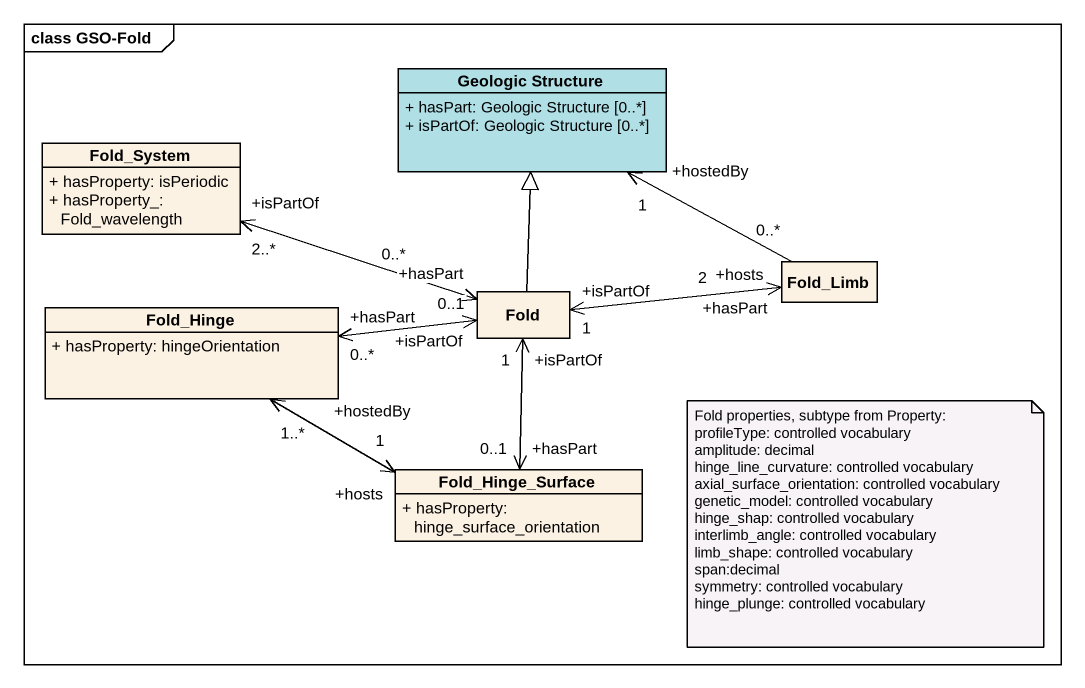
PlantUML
@startuml
mainframe class GSO-Fold
hide circle
hide empty members
skinparam classAttributeIconSize 0
class "Geologic Structure" as Geologic_Structure #B0E0E6 {
  + hasPart: Geologic Structure [0..*]
  + isPartOf: Geologic Structure [0..*]
}
class Fold_System {
  + hasProperty: isPeriodic
  + hasProperty_: Fold_wavelength
}
class Fold_Limb
class Fold_Hinge {
  + hasProperty: hingeOrientation
}
class Fold
class Fold_Hinge_Surface {
  + hasProperty: hinge_surface_orientation
}
Fold_System "+isPartOf\n2..*" <-right-> "+hasPart\n0..*" Fold
Fold_Limb "+hosts\n0..*" -left-> "+hostedBy\n1" Geologic_Structure
Fold_Limb "+hasPart\n2" <-left-> "+isPartOf\n1" Fold
Fold_Hinge "+hasPart\n0..*" <-right-> "+isPartOf\n0..1" Fold
Fold -up-|> Geologic_Structure
Fold_Hinge_Surface "+hosts\n1" <-left-> "+hostedBy\n1..*" Fold_Hinge
Fold_Hinge_Surface "+hasPart\n0..1" <-up-> "+isPartOf\n1" Fold
note as N1
  Fold properties, subtype from Property:
  profileType: controlled vocabulary
  amplitude: decimal
  hinge_line_curvature: controlled vocabulary
  axial_surface_orientation: controlled vocabulary
  genetic_model: controlled vocabulary
  hinge_shap: controlled vocabulary
  interlimb_angle: controlled vocabulary
  limb_shape: controlled vocabulary
  span:decimal
  symmetry: controlled vocabulary
  hinge_plunge: controlled vocabulary
end note
@enduml
